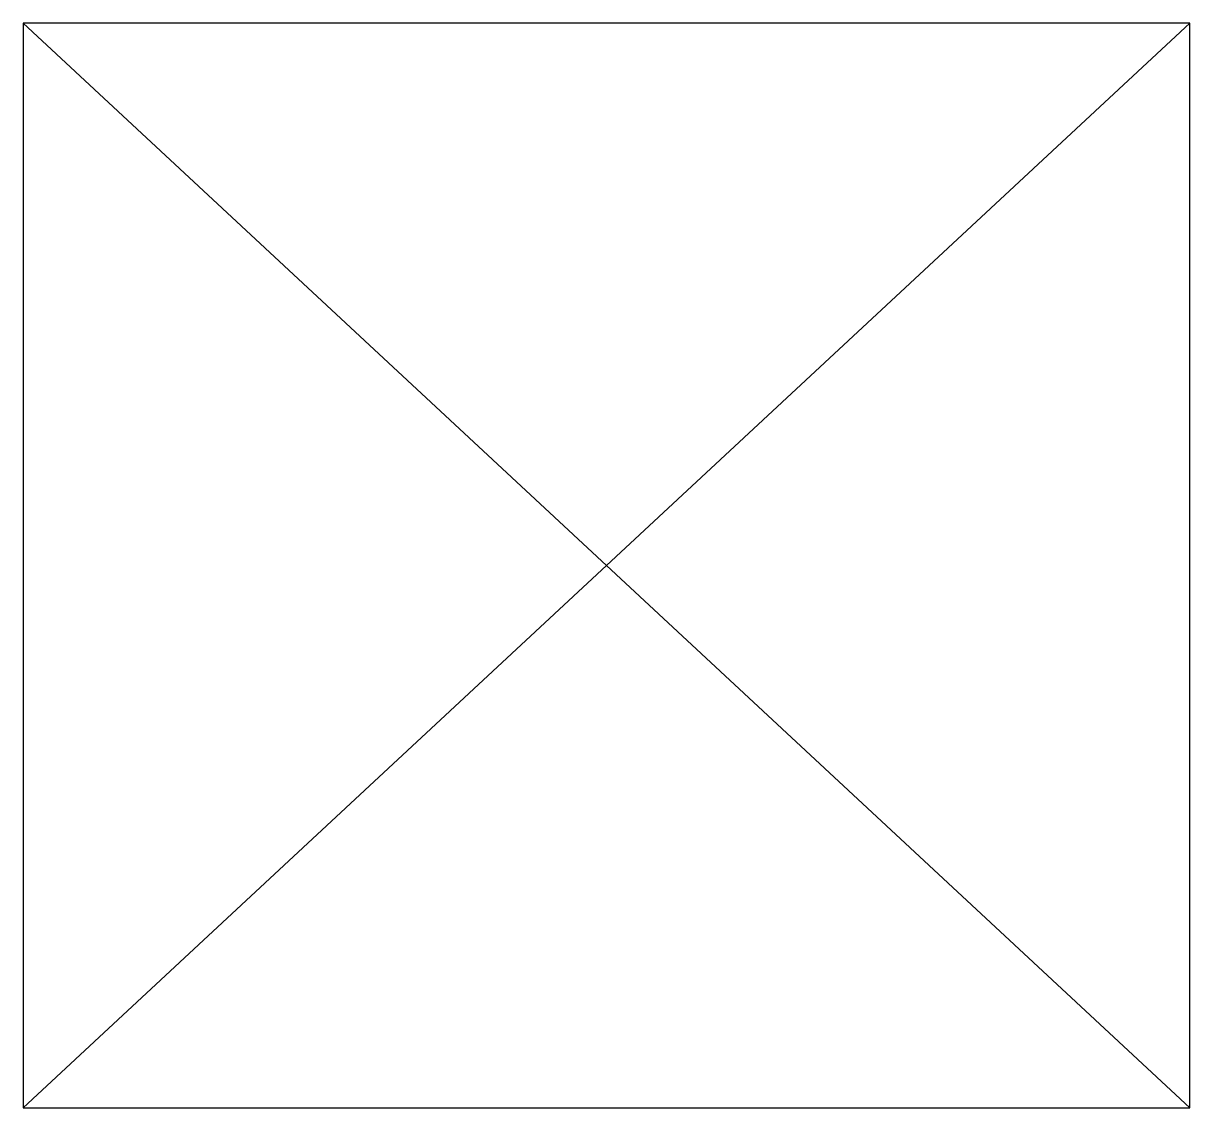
# Model space of a CAD drawing. Extents: x -320 to 320, y 0 to 595.
import ezdxf

# ---------------------------------------------------------------- set-up
doc = ezdxf.new("R2010")
doc.units = 0
doc.layers.get('0').update_dxf_attribs({"linetype": 'CONTINUOUS'})

msp = doc.modelspace()

# ---------------------------------------------------------------- linework, layer by layer
at = {"linetype": 'CONTINUOUS'}
for p, q in [((320, 595), (-320, 595)), ((-320, 595), (-320, 0)), ((-320, 595), (320, 0)), ((-320, 0), (320, 595)), ((320, 0), (320, 595)), ((-320, 0), (320, 0))]:
    msp.add_line(p, q, dxfattribs=at)

doc.saveas('drawing.dxf')
